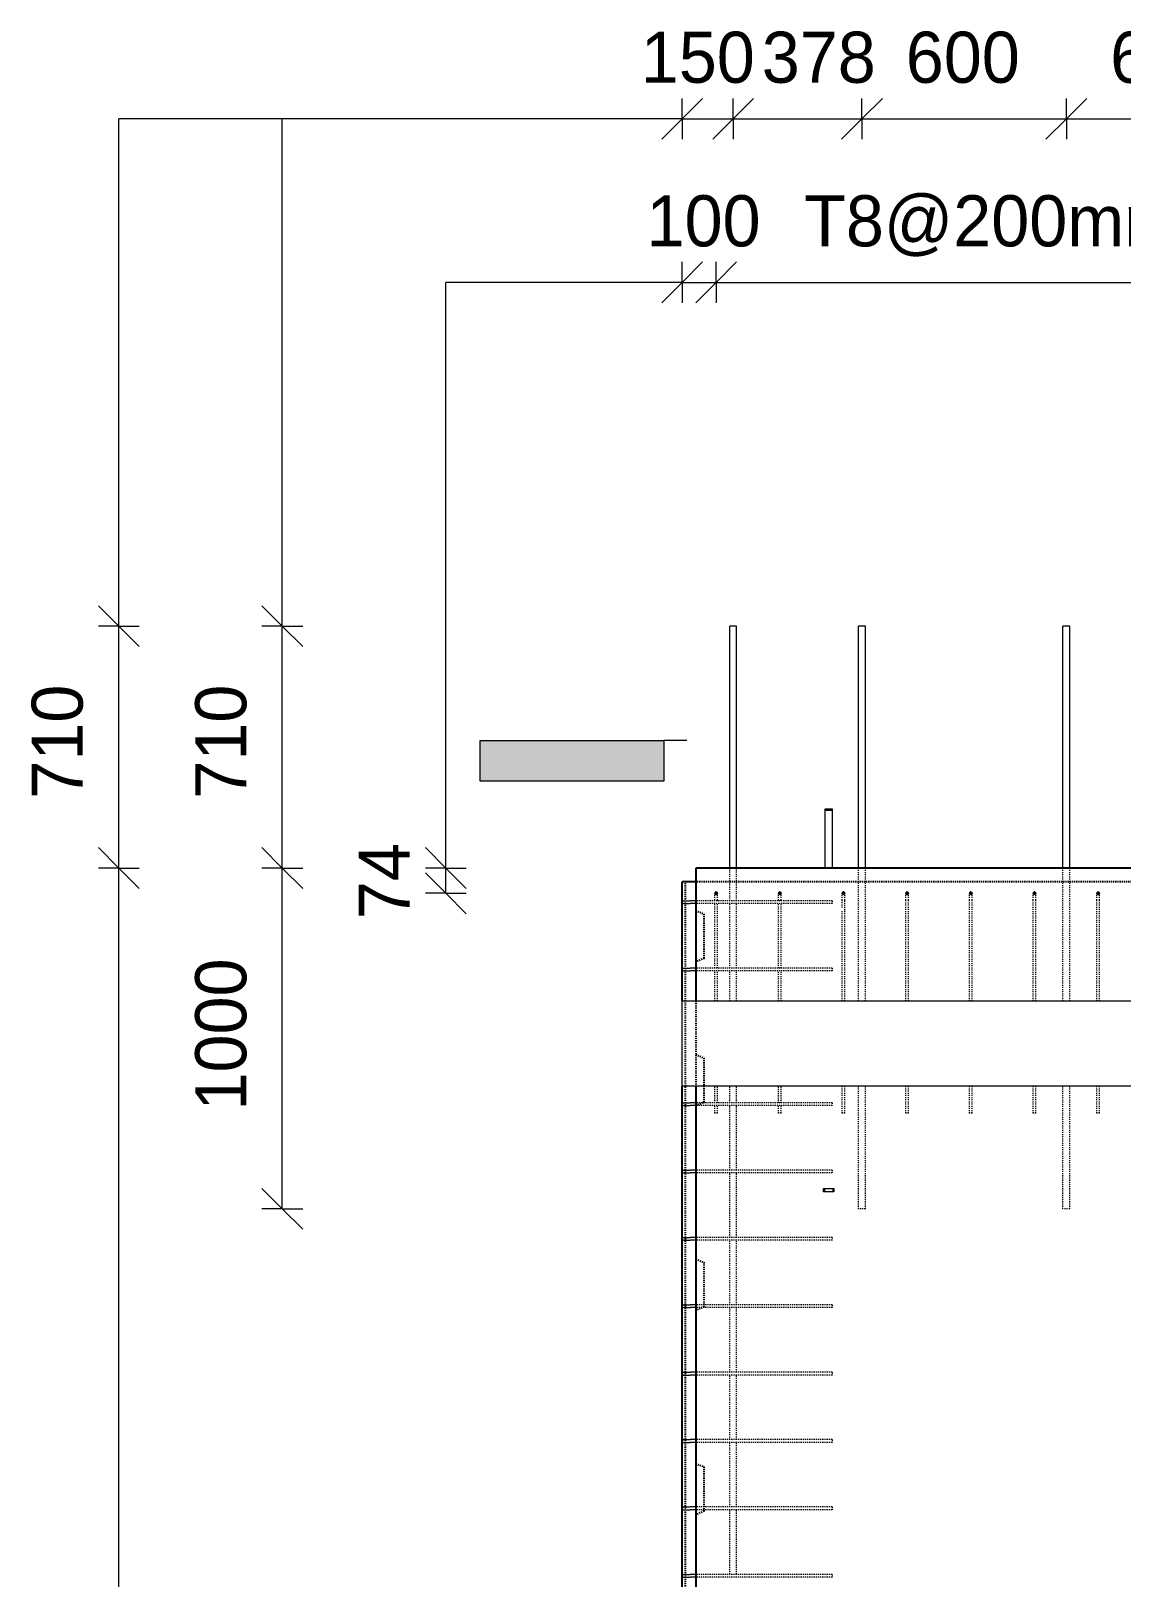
# Model space of a CAD drawing. Header units: millimetres. Extents: x 6587 to 23544, y -2694 to 13037.
# Drawn here: x 10427 to 13627, y 5619 to 10157 of the extents above; entities that cross this region are included whole.
import ezdxf

# ---------------------------------------------------------------- set-up
doc = ezdxf.new("R2010")
doc.units = ezdxf.units.MM
doc.linetypes.add('Dash', pattern=[6.36, 3.18, -3.18])
for name, color, linetype, lineweight in [('A-ANNO-DIMS', 211, 'Continuous', 9), ('A-ANNO-DIMS-60', 211, 'Continuous', 9), ('A-DETL-MBND', 5, 'Continuous', 18), ('A-GENM', 13, 'Continuous', 18), ('A-WALL', 113, 'Continuous', 25), ('A-WALL-HDLN', 110, 'Dash', 25), ('G-ANNO-SYMB', 111, 'Continuous', 9), ('S-BEAM', 12, 'Continuous', 18), ('S-RBAR', 171, 'Continuous', 18)]:
    doc.layers.add(name, color=color, linetype=linetype, lineweight=lineweight)
doc.styles.add('Nirmala UI Semilight', font='NirmalaS.ttf', dxfattribs={"height": 150})
doc.dimstyles.new('Arrow_Filled_-_2_5_NI_UI', dxfattribs={"dimscale": 304.8, "dimtxt": 157.104592, "dimasz": 0.393701, "dimexe": 0.19685, "dimexo": 0.0625, "dimgap": 0.19685, "dimtad": 1, "dimdec": 4, "dimzin": 0, "dimdsep": 46, "dimtxsty": 'Nirmala UI Semilight', "dimblk1": 'OBLIQUE', "dimblk2": 'OBLIQUE', "dimsah": 1, "dimcen": 0.09, "dimazin": 0, "dimtfac": 1, "dimtdec": 4, "dimtix": 1, "dimtmove": 2, "dimatfit": 3, "dimfxl": 0.19685, "dimfxlon": 1, "dimtvp": 1, "dimtolj": 1, "dimtzin": 0, "dimarcsym": 2})
doc.dimstyles.new('Arrow_Filled_-_2_5_NI_UI_1', dxfattribs={"dimscale": 304.8, "dimtxt": 157.104592, "dimasz": 0.393701, "dimexe": 0.19685, "dimexo": 0.0625, "dimgap": 0.19685, "dimtad": 1, "dimdec": 4, "dimzin": 0, "dimdsep": 46, "dimtxsty": 'Nirmala UI Semilight', "dimblk1": 'OBLIQUE', "dimblk2": 'OBLIQUE', "dimsah": 1, "dimcen": 0.09, "dimazin": 0, "dimtfac": 1, "dimtdec": 4, "dimtix": 1, "dimtmove": 0, "dimatfit": 3, "dimfxl": 0.19685, "dimfxlon": 1, "dimtvp": 1, "dimtolj": 1, "dimtzin": 0, "dimarcsym": 2})

# ---------------------------------------------------------------- blocks, each defined once
blk = doc.blocks.new('M_Rectangular Corbel - M_Rectangular Corbel-2189266-Elevation Front')
at = {"layer": 'S-BEAM'}
for p, q in [((12338.6, 7060), (12338.6, 7310)), ((12338.6, 7310), (14594.6, 7310)), ((14594.6, 7310), (14594.6, 7060)), ((14594.6, 7060), (12338.6, 7060))]:
    blk.add_line(p, q, dxfattribs=at)
blk = doc.blocks.new('RR spread anchor face based - RR-SA-10_0-300-1726847-Elevation Front')
at = {"layer": 'A-GENM'}
for p, q in [((14154.6, 7868.8), (14154.6, 7873.8)), ((14154.6, 7873.8), (14174.6, 7873.8)), ((14154.6, 7700), (14154.6, 7868.8)), ((14174.6, 7868.8), (14154.6, 7868.8)), ((14174.6, 7873.8), (14174.6, 7868.8)), ((14174.6, 7868.8), (14174.6, 7700))]:
    blk.add_line(p, q, dxfattribs=at)
blk = doc.blocks.new('RR spread anchor face based - RR-SA-2_5-200-1726821-Elevation Front')
at = {"layer": 'A-GENM'}
for p, q in [((14149.6, 6760), (14152.1, 6760)), ((14149.6, 6750), (14149.6, 6760)), ((14152.1, 6750), (14149.6, 6750)), ((14152.1, 6760), (14177.1, 6760)), ((14152.1, 6760), (14152.1, 6750)), ((14177.1, 6750), (14152.1, 6750)), ((14177.1, 6760), (14179.6, 6760)), ((14177.1, 6760), (14177.1, 6750)), ((14179.6, 6750), (14177.1, 6750)), ((14179.6, 6760), (14179.6, 6750))]:
    blk.add_line(p, q, dxfattribs=at)
blk = doc.blocks.new('DIMBLOCK10-Elevation Front')
at = {"layer": 'A-ANNO-DIMS-60'}
for p, q in [((12338.6, 9418.9), (12398.6, 9478.9)), ((12338.6, 9418.9), (12338.6, 9478.9)), ((12438.6, 9418.9), (12498.6, 9478.9)), ((12438.6, 9418.9), (12438.6, 9478.9)), ((12338.6, 9418.9), (12278.6, 9358.9)), ((12338.6, 9418.9), (12438.6, 9418.9)), ((12338.6, 9418.9), (12338.6, 9358.9)), ((12438.6, 9418.9), (12378.6, 9358.9)), ((12438.6, 9418.9), (12438.6, 9358.9))]:
    blk.add_line(p, q, dxfattribs=at)
at = {"layer": 'A-ANNO-DIMS-60', "color": 0, "insert": (12234.3, 9674.6), "char_height": 150, "width": 370.196, "attachment_point": 1, "line_spacing_factor": 1.142579, "style": 'Nirmala UI Semilight'}
blk.add_mtext('100', dxfattribs=at)
blk = doc.blocks.new('_Oblique')
at = {"color": 0, "linetype": 'ByBlock', "lineweight": -2}
blk.add_line((-0.5, -0.5), (0.5, 0.5), dxfattribs=at)
blk = doc.blocks.new('DIMBLOCK11-Elevation Front')
at = {"layer": 'A-ANNO-DIMS-60'}
for p, q in [((12438.6, 9418.9), (12498.6, 9478.9)), ((12438.6, 9418.9), (12438.6, 9478.9)), ((14494.6, 9418.9), (14554.6, 9478.9)), ((14494.6, 9418.9), (14494.6, 9478.9)), ((12438.6, 9418.9), (12378.6, 9358.9)), ((12438.6, 9418.9), (14494.6, 9418.9)), ((12438.6, 9418.9), (12438.6, 9358.9)), ((14494.6, 9418.9), (14434.6, 9358.9)), ((14494.6, 9418.9), (14494.6, 9358.9))]:
    blk.add_line(p, q, dxfattribs=at)
at = {"layer": 'A-ANNO-DIMS-60', "color": 0, "insert": (12696.8, 9674.6), "char_height": 150, "width": 1847.55, "attachment_point": 1, "line_spacing_factor": 1.142579, "style": 'Nirmala UI Semilight'}
blk.add_mtext('T8@200mm C/C', dxfattribs=at)
blk = doc.blocks.new('DIMBLOCK13-Elevation Front')
at = {"layer": 'A-ANNO-DIMS-60'}
for p, q in [((11644.9, 7700), (11584.9, 7760)), ((11644.9, 7700), (11584.9, 7700)), ((11644.9, 7626), (11584.9, 7686)), ((11644.9, 7626), (11644.9, 7700)), ((11644.9, 7700), (11704.9, 7640)), ((11644.9, 7700), (11704.9, 7700)), ((11644.9, 7626), (11584.9, 7626)), ((11644.9, 7626), (11704.9, 7566)), ((11644.9, 7626), (11704.9, 7626))]:
    blk.add_line(p, q, dxfattribs=at)
at = {"layer": 'A-ANNO-DIMS-60', "color": 0, "insert": (11389.2, 7550.2), "char_height": 150, "width": 270.791, "attachment_point": 1, "rotation": 90, "line_spacing_factor": 1.142579, "style": 'Nirmala UI Semilight'}
blk.add_mtext('74', dxfattribs=at)
blk = doc.blocks.new('DIMBLOCK14-Elevation Front')
at = {"layer": 'A-ANNO-DIMS-60'}
for p, q in [((12338.6, 9898.9), (12398.6, 9958.9)), ((12338.6, 9898.9), (12338.6, 9958.9)), ((12488.6, 9898.9), (12548.6, 9958.9)), ((12488.6, 9898.9), (12488.6, 9958.9)), ((12338.6, 9898.9), (12278.6, 9838.9)), ((12338.6, 9898.9), (12488.6, 9898.9)), ((12338.6, 9898.9), (12338.6, 9838.9)), ((12488.6, 9898.9), (12428.6, 9838.9)), ((12488.6, 9898.9), (12488.6, 9838.9))]:
    blk.add_line(p, q, dxfattribs=at)
at = {"layer": 'A-ANNO-DIMS-60', "color": 0, "insert": (12217.3, 10154.6), "char_height": 150, "width": 370.196, "attachment_point": 1, "line_spacing_factor": 1.142579, "style": 'Nirmala UI Semilight'}
blk.add_mtext('150', dxfattribs=at)
blk = doc.blocks.new('DIMBLOCK15-Elevation Front')
at = {"layer": 'A-ANNO-DIMS-60'}
for p, q in [((12488.6, 9898.9), (12548.6, 9958.9)), ((12488.6, 9898.9), (12488.6, 9958.9)), ((12866.6, 9898.9), (12926.6, 9958.9)), ((12866.6, 9898.9), (12866.6, 9958.9)), ((12488.6, 9898.9), (12428.6, 9838.9)), ((12488.6, 9898.9), (12866.6, 9898.9)), ((12488.6, 9898.9), (12488.6, 9838.9)), ((12866.6, 9898.9), (12806.6, 9838.9)), ((12866.6, 9898.9), (12866.6, 9838.9))]:
    blk.add_line(p, q, dxfattribs=at)
at = {"layer": 'A-ANNO-DIMS-60', "color": 0, "insert": (12572.4, 10154.6), "char_height": 150, "width": 404.473, "attachment_point": 1, "line_spacing_factor": 1.142579, "style": 'Nirmala UI Semilight'}
blk.add_mtext('378', dxfattribs=at)
blk = doc.blocks.new('DIMBLOCK16-Elevation Front')
at = {"layer": 'A-ANNO-DIMS-60'}
for p, q in [((12866.6, 9898.9), (12926.6, 9958.9)), ((12866.6, 9898.9), (12866.6, 9958.9)), ((13466.6, 9898.9), (13526.6, 9958.9)), ((13466.6, 9898.9), (13466.6, 9958.9)), ((12866.6, 9898.9), (12806.6, 9838.9)), ((12866.6, 9898.9), (13466.6, 9898.9)), ((12866.6, 9898.9), (12866.6, 9838.9)), ((13466.6, 9898.9), (13406.6, 9838.9)), ((13466.6, 9898.9), (13466.6, 9838.9))]:
    blk.add_line(p, q, dxfattribs=at)
at = {"layer": 'A-ANNO-DIMS-60', "color": 0, "insert": (12995.2, 10154.6), "char_height": 150, "width": 411.328, "attachment_point": 1, "line_spacing_factor": 1.142579, "style": 'Nirmala UI Semilight'}
blk.add_mtext('600', dxfattribs=at)
blk = doc.blocks.new('DIMBLOCK17-Elevation Front')
at = {"layer": 'A-ANNO-DIMS-60'}
for p, q in [((13466.6, 9898.9), (13526.6, 9958.9)), ((13466.6, 9898.9), (13466.6, 9958.9)), ((14066.6, 9898.9), (14126.6, 9958.9)), ((14066.6, 9898.9), (14066.6, 9958.9)), ((13466.6, 9898.9), (13406.6, 9838.9)), ((13466.6, 9898.9), (14066.6, 9898.9)), ((13466.6, 9898.9), (13466.6, 9838.9)), ((14066.6, 9898.9), (14006.6, 9838.9)), ((14066.6, 9898.9), (14066.6, 9838.9))]:
    blk.add_line(p, q, dxfattribs=at)
at = {"layer": 'A-ANNO-DIMS-60', "color": 0, "insert": (13595.2, 10154.6), "char_height": 150, "width": 411.328, "attachment_point": 1, "line_spacing_factor": 1.142579, "style": 'Nirmala UI Semilight'}
blk.add_mtext('600', dxfattribs=at)
blk = doc.blocks.new('DIMBLOCK20-Elevation Front')
at = {"layer": 'A-ANNO-DIMS-60'}
for p, q in [((11164.9, 7700), (11104.9, 7760)), ((11164.9, 7700), (11104.9, 7700)), ((11164.9, 6700), (11164.9, 7700)), ((11164.9, 7700), (11224.9, 7640)), ((11164.9, 7700), (11224.9, 7700)), ((11164.9, 6700), (11104.9, 6760)), ((11164.9, 6700), (11104.9, 6700)), ((11164.9, 6700), (11224.9, 6640)), ((11164.9, 6700), (11224.9, 6700))]:
    blk.add_line(p, q, dxfattribs=at)
at = {"layer": 'A-ANNO-DIMS-60', "color": 0, "insert": (10909.2, 6988.6), "char_height": 150, "width": 507.305, "attachment_point": 1, "rotation": 90, "line_spacing_factor": 1.142579, "style": 'Nirmala UI Semilight'}
blk.add_mtext('1000', dxfattribs=at)
blk = doc.blocks.new('DIMBLOCK21-Elevation Front')
at = {"layer": 'A-ANNO-DIMS-60'}
for p, q in [((11164.9, 8410), (11104.9, 8470)), ((11164.9, 8410), (11104.9, 8410)), ((11164.9, 7700), (11164.9, 8410)), ((11164.9, 8410), (11224.9, 8350)), ((11164.9, 8410), (11224.9, 8410)), ((11164.9, 7700), (11104.9, 7760)), ((11164.9, 7700), (11104.9, 7700)), ((11164.9, 7700), (11224.9, 7640)), ((11164.9, 7700), (11224.9, 7700))]:
    blk.add_line(p, q, dxfattribs=at)
at = {"layer": 'A-ANNO-DIMS-60', "color": 0, "insert": (10909.2, 7903.6), "char_height": 150, "width": 363.34, "attachment_point": 1, "rotation": 90, "line_spacing_factor": 1.142579, "style": 'Nirmala UI Semilight'}
blk.add_mtext('710', dxfattribs=at)
blk = doc.blocks.new('DIMBLOCK23-Elevation Front')
at = {"layer": 'A-ANNO-DIMS-60'}
for p, q in [((10684.9, 7700), (10624.9, 7760)), ((10684.9, 7700), (10624.9, 7700)), ((10684.9, -1365), (10684.9, 7700)), ((10684.9, 7700), (10744.9, 7640)), ((10684.9, 7700), (10744.9, 7700)), ((10684.9, -1365), (10624.9, -1305)), ((10684.9, -1365), (10624.9, -1365)), ((10684.9, -1365), (10744.9, -1425)), ((10684.9, -1365), (10744.9, -1365))]:
    blk.add_line(p, q, dxfattribs=at)
at = {"layer": 'A-ANNO-DIMS-60', "color": 0, "insert": (10429.2, 2939), "char_height": 150, "width": 548.438, "attachment_point": 1, "rotation": 90, "line_spacing_factor": 1.142579, "style": 'Nirmala UI Semilight'}
blk.add_mtext('9065', dxfattribs=at)
blk = doc.blocks.new('DIMBLOCK24-Elevation Front')
at = {"layer": 'A-ANNO-DIMS-60'}
for p, q in [((10684.9, 8410), (10624.9, 8470)), ((10684.9, 8410), (10624.9, 8410)), ((10684.9, 7700), (10684.9, 8410)), ((10684.9, 8410), (10744.9, 8350)), ((10684.9, 8410), (10744.9, 8410)), ((10684.9, 7700), (10624.9, 7760)), ((10684.9, 7700), (10624.9, 7700)), ((10684.9, 7700), (10744.9, 7640)), ((10684.9, 7700), (10744.9, 7700))]:
    blk.add_line(p, q, dxfattribs=at)
at = {"layer": 'A-ANNO-DIMS-60', "color": 0, "insert": (10429.2, 7903.6), "char_height": 150, "width": 363.34, "attachment_point": 1, "rotation": 90, "line_spacing_factor": 1.142579, "style": 'Nirmala UI Semilight'}
blk.add_mtext('710', dxfattribs=at)
blk = doc.blocks.new('Detail View - M_Section Tail - Filled Horizontal-14034-Elevation Front')
at = {"layer": 'G-ANNO-SYMB'}
blk.add_hatch(color=256, dxfattribs=at).paths.add_polyline_path([(12243.4, -525.2), (12243.4, -405.2), (11703.4, -405.2), (11703.4, -525.2)])
for p, q in [((11703.4, -525.2), (11703.4, -405.2)), ((11703.4, -405.2), (12243.4, -405.2)), ((12243.4, -405.2), (12243.4, -525.2)), ((12243.4, -525.2), (11703.4, -525.2))]:
    blk.add_line(p, q, dxfattribs=at)

msp = doc.modelspace()

# ---------------------------------------------------------------- hatches: boundary and pattern name
at = {"layer": 'S-RBAR'}
h = msp.add_hatch(color=256, dxfattribs=at)
edge = h.paths.add_edge_path()
edge.add_arc((12438.56541, 7626), 4, 0, 360)
for points in [[(12438.56541, 7622), (12442.56541, 7626), (12438.56541, 7630), (12434.56541, 7626)], [(12625.4745, 7622), (12629.4745, 7626), (12625.4745, 7630), (12621.4745, 7626)], [(12812.38359, 7622), (12816.38359, 7626), (12812.38359, 7630), (12808.38359, 7626)], [(12999.29268, 7622), (13003.29268, 7626), (12999.29268, 7630), (12995.29268, 7626)], [(13186.20178, 7622), (13190.20178, 7626), (13186.20178, 7630), (13182.20178, 7626)], [(13373.11087, 7622), (13377.11087, 7626), (13373.11087, 7630), (13369.11087, 7626)], [(13560.01996, 7622), (13564.01996, 7626), (13560.01996, 7630), (13556.01996, 7626)]]:
    msp.add_hatch(color=256, dxfattribs=at).paths.add_polyline_path(points)
h = msp.add_hatch(color=256, dxfattribs=at)
edge = h.paths.add_edge_path()
edge.add_arc((12625.4745, 7626), 4, 0, 360)
h = msp.add_hatch(color=256, dxfattribs=at)
edge = h.paths.add_edge_path()
edge.add_arc((12812.38359, 7626), 4, 0, 360)
h = msp.add_hatch(color=256, dxfattribs=at)
edge = h.paths.add_edge_path()
edge.add_arc((12999.29268, 7626), 4, 0, 360)
h = msp.add_hatch(color=256, dxfattribs=at)
edge = h.paths.add_edge_path()
edge.add_arc((13186.20178, 7626), 4, 0, 360)
h = msp.add_hatch(color=256, dxfattribs=at)
edge = h.paths.add_edge_path()
edge.add_arc((13373.11087, 7626), 4, 0, 360)
h = msp.add_hatch(color=256, dxfattribs=at)
edge = h.paths.add_edge_path()
edge.add_arc((13560.01996, 7626), 4, 0, 360)

# ---------------------------------------------------------------- linework, layer by layer
at = {"layer": 'A-DETL-MBND'}
for p, q in [((10684.92489, 8410), (10684.92489, 9898.91287)), ((12338.56541, 9898.91287), (10684.92489, 9898.91287)), ((11164.92489, 8410), (11164.92489, 9898.91287)), ((11644.92489, 7700), (11644.92489, 9418.91287)), ((12338.56541, 9418.91287), (11644.92489, 9418.91287))]:
    msp.add_line(p, q, dxfattribs=at)
at = {"layer": 'A-WALL'}
for p, q in [((14554.56541, 7700), (12378.56745, 7700)), ((12378.56745, 7700), (12378.56745, 7310)), ((12338.56541, 7600.38007), (12338.56541, 7660)), ((12378.56745, 7660), (12338.56541, 7660)), ((12338.56541, 7402.71341), (12338.56541, 7599.61993)), ((12338.56541, 7310), (12338.56541, 7401.95326)), ((12338.56541, 7007.38007), (12338.56541, 7060)), ((12378.56745, 7060), (12378.56745, -1395)), ((12338.56541, 6809.71341), (12338.56541, 7006.61993)), ((12338.56541, 6612.04674), (12338.56541, 6808.95326)), ((12338.56541, 6414.38007), (12338.56541, 6611.28659)), ((12338.56541, 6216.71341), (12338.56541, 6413.61993)), ((12338.56541, 6019.04674), (12338.56541, 6215.95326)), ((12338.56541, 5821.38007), (12338.56541, 6018.28659)), ((12338.56541, 5623.71341), (12338.56541, 5820.61993)), ((12338.56541, 5426.04674), (12338.56541, 5622.95326))]:
    msp.add_line(p, q, dxfattribs=at)
at = {"layer": 'A-WALL-HDLN'}
for p, q in [((12348.56799, 3690.33135), (12348.56799, 7660)), ((14554.56541, 7660), (12378.56745, 7660)), ((12378.56541, 7575), (12403.56541, 7565)), ((12403.56541, 7435), (12403.56541, 7565)), ((12403.56541, 7435), (12378.56541, 7425)), ((12378.56745, 7309.95039), (12378.56745, 7060.04961)), ((12378.56541, 7152.50781), (12403.56541, 7142.50781)), ((12403.56541, 7012.50781), (12403.56541, 7142.50781)), ((12379.67186, 7002.95039), (12378.56541, 7002.50781)), ((12399.67186, 7010.95039), (12379.9199, 7003.04961)), ((12403.56541, 7012.50781), (12399.9199, 7011.04961)), ((12378.56541, 6552.50781), (12403.56541, 6542.50781)), ((12403.56541, 6412.50781), (12403.56541, 6542.50781)), ((12397.17186, 6409.95039), (12378.56541, 6402.50781)), ((12403.56541, 6412.50781), (12397.4199, 6410.04961)), ((12378.56541, 5952.50781), (12403.56541, 5942.50781)), ((12403.56541, 5812.50781), (12403.56541, 5942.50781)), ((12403.56541, 5812.50781), (12378.56541, 5802.50781))]:
    msp.add_line(p, q, dxfattribs=at)
at = {"layer": 'G-ANNO-SYMB'}
msp.add_line((12352.57087, 8074.81652), (12285.36984, 8074.81652), dxfattribs=at)
at = {"layer": 'S-RBAR'}
for p, q in [((12498.56541, 8410), (12478.56541, 8410)), ((12478.56541, 7700), (12478.56541, 8410)), ((12498.56541, 7700), (12498.56541, 8410)), ((12876.56541, 8410), (12856.56541, 8410)), ((12856.56541, 7700), (12856.56541, 8410)), ((12876.56541, 7700), (12876.56541, 8410)), ((13476.56541, 8410), (13456.56541, 8410)), ((13456.56541, 7700), (13456.56541, 8410)), ((13476.56541, 7700), (13476.56541, 8410)), ((12438.56541, 7630), (12434.56541, 7626)), ((12434.56541, 7626), (12438.56541, 7622)), ((12442.56541, 7626), (12438.56541, 7630)), ((12438.56541, 7622), (12442.56541, 7626)), ((12625.4745, 7630), (12621.4745, 7626)), ((12621.4745, 7626), (12625.4745, 7622)), ((12629.4745, 7626), (12625.4745, 7630)), ((12625.4745, 7622), (12629.4745, 7626)), ((12812.38359, 7630), (12808.38359, 7626)), ((12808.38359, 7626), (12812.38359, 7622)), ((12816.38359, 7626), (12812.38359, 7630)), ((12812.38359, 7622), (12816.38359, 7626)), ((12999.29268, 7630), (12995.29268, 7626)), ((12995.29268, 7626), (12999.29268, 7622)), ((13003.29268, 7626), (12999.29268, 7630)), ((12999.29268, 7622), (13003.29268, 7626)), ((13186.20178, 7630), (13182.20178, 7626)), ((13182.20178, 7626), (13186.20178, 7622)), ((13190.20178, 7626), (13186.20178, 7630)), ((13186.20178, 7622), (13190.20178, 7626)), ((13373.11087, 7630), (13369.11087, 7626)), ((13369.11087, 7626), (13373.11087, 7622)), ((13377.11087, 7626), (13373.11087, 7630)), ((13373.11087, 7622), (13377.11087, 7626)), ((13560.01996, 7630), (13556.01996, 7626)), ((13556.01996, 7626), (13560.01996, 7622)), ((13564.01996, 7626), (13560.01996, 7630)), ((13560.01996, 7622), (13564.01996, 7626)), ((12342.56541, 7604), (12362.56541, 7604)), ((12342.56541, 7596), (12362.56541, 7596)), ((12378.56745, 7604), (12362.56541, 7604)), ((12378.56745, 7596), (12362.56541, 7596)), ((12342.56541, 7406.33333), (12362.56541, 7406.33333)), ((12342.56541, 7398.33333), (12362.56541, 7398.33333)), ((12378.56745, 7406.33333), (12362.56541, 7406.33333)), ((12378.56745, 7398.33333), (12362.56541, 7398.33333)), ((12342.56541, 7011), (12362.56541, 7011)), ((12342.56541, 7003), (12362.56541, 7003)), ((12378.56745, 7011), (12362.56541, 7011)), ((12378.56745, 7003), (12362.56541, 7003)), ((12342.56541, 6813.33333), (12362.56541, 6813.33333)), ((12378.56745, 6813.33333), (12362.56541, 6813.33333)), ((12342.56541, 6805.33333), (12362.56541, 6805.33333)), ((12378.56745, 6805.33333), (12362.56541, 6805.33333)), ((12342.56541, 6615.66667), (12362.56541, 6615.66667)), ((12342.56541, 6607.66667), (12362.56541, 6607.66667)), ((12378.56745, 6615.66667), (12362.56541, 6615.66667)), ((12378.56745, 6607.66667), (12362.56541, 6607.66667)), ((12342.56541, 6418), (12362.56541, 6418)), ((12342.56541, 6410), (12362.56541, 6410)), ((12378.56745, 6418), (12362.56541, 6418)), ((12378.56745, 6410), (12362.56541, 6410)), ((12342.56541, 6220.33333), (12362.56541, 6220.33333)), ((12378.56745, 6220.33333), (12362.56541, 6220.33333)), ((12342.56541, 6212.33333), (12362.56541, 6212.33333)), ((12378.56745, 6212.33333), (12362.56541, 6212.33333)), ((12342.56541, 6022.66667), (12362.56541, 6022.66667)), ((12342.56541, 6014.66667), (12362.56541, 6014.66667)), ((12378.56745, 6022.66667), (12362.56541, 6022.66667)), ((12378.56745, 6014.66667), (12362.56541, 6014.66667)), ((12342.56541, 5825), (12362.56541, 5825)), ((12342.56541, 5817), (12362.56541, 5817)), ((12378.56745, 5825), (12362.56541, 5825)), ((12378.56745, 5817), (12362.56541, 5817)), ((12342.56541, 5627.33333), (12362.56541, 5627.33333)), ((12378.56745, 5627.33333), (12362.56541, 5627.33333)), ((12342.56541, 5619.33333), (12362.56541, 5619.33333)), ((12378.56745, 5619.33333), (12362.56541, 5619.33333))]:
    msp.add_line(p, q, dxfattribs=at)
at = {"layer": 'S-RBAR', "linetype": 'Dash'}
for p, q in [((12478.56541, 7604), (12478.56541, 7699.95039)), ((12498.56541, 7604), (12498.56541, 7699.95039)), ((12856.56541, 7310), (12856.56541, 7699.95039)), ((12876.56541, 7310), (12876.56541, 7699.95039)), ((13456.56541, 7310), (13456.56541, 7699.95039)), ((13476.56541, 7310), (13476.56541, 7699.95039)), ((12434.56541, 7606), (12434.56541, 7626)), ((12442.56541, 7606), (12442.56541, 7626)), ((12621.4745, 7606), (12621.4745, 7626)), ((12629.4745, 7606), (12629.4745, 7626)), ((12808.38359, 7606), (12808.38359, 7626)), ((12816.38359, 7606), (12816.38359, 7626)), ((12995.29268, 7606), (12995.29268, 7626)), ((13003.29268, 7606), (13003.29268, 7626)), ((13182.20178, 7606), (13182.20178, 7626)), ((13190.20178, 7606), (13190.20178, 7626)), ((13369.11087, 7606), (13369.11087, 7626)), ((13377.11087, 7606), (13377.11087, 7626)), ((13556.01996, 7606), (13556.01996, 7626)), ((13564.01996, 7606), (13564.01996, 7626)), ((12778.56745, 7604), (12378.61706, 7604)), ((12778.56745, 7596), (12378.61706, 7596)), ((12434.56541, 7604), (12434.56541, 7606)), ((12434.56541, 7406.33333), (12434.56541, 7596)), ((12442.56541, 7604), (12442.56541, 7606)), ((12442.56541, 7406.33333), (12442.56541, 7596)), ((12478.56541, 7406.33333), (12478.56541, 7596)), ((12498.56541, 7406.33333), (12498.56541, 7596)), ((12621.4745, 7604), (12621.4745, 7606)), ((12621.4745, 7406.33333), (12621.4745, 7596)), ((12629.4745, 7604), (12629.4745, 7606)), ((12629.4745, 7406.33333), (12629.4745, 7596)), ((12778.56745, 7604), (12778.56745, 7596)), ((12808.38359, 7584.01866), (12808.38359, 7606)), ((12816.38359, 7576.01866), (12816.38359, 7606)), ((12995.29268, 7310), (12995.29268, 7606)), ((13003.29268, 7310), (13003.29268, 7606)), ((13182.20178, 7310), (13182.20178, 7606)), ((13190.20178, 7310), (13190.20178, 7606)), ((13369.11087, 7310), (13369.11087, 7606)), ((13377.11087, 7310), (13377.11087, 7606)), ((13556.01996, 7310), (13556.01996, 7606)), ((13564.01996, 7310), (13564.01996, 7606)), ((12808.38359, 7310), (12808.38359, 7573.83684)), ((12816.38359, 7310), (12816.38359, 7573.83684)), ((12778.56745, 7406.33333), (12378.61706, 7406.33333)), ((12778.56745, 7398.33333), (12378.61706, 7398.33333)), ((12434.56541, 7310), (12434.56541, 7398.33333)), ((12442.56541, 7310), (12442.56541, 7398.33333)), ((12478.56541, 7310), (12478.56541, 7398.33333)), ((12498.56541, 7310), (12498.56541, 7398.33333)), ((12621.4745, 7310), (12621.4745, 7398.33333)), ((12629.4745, 7310), (12629.4745, 7398.33333)), ((12778.56745, 7406.33333), (12778.56745, 7398.33333)), ((12434.56541, 7011), (12434.56541, 7060)), ((12442.56541, 7011), (12442.56541, 7060)), ((12478.56541, 7011), (12478.56541, 7060)), ((12498.56541, 7011), (12498.56541, 7060)), ((12621.4745, 7011), (12621.4745, 7060)), ((12629.4745, 7011), (12629.4745, 7060)), ((12808.38359, 6980.31382), (12808.38359, 7060)), ((12816.38359, 6980.31382), (12816.38359, 7060)), ((12856.56541, 6700), (12856.56541, 7060)), ((12876.56541, 6700), (12876.56541, 7060)), ((12995.29268, 6980.31382), (12995.29268, 7060)), ((13003.29268, 6980.31382), (13003.29268, 7060)), ((13182.20178, 6980.31382), (13182.20178, 7060)), ((13190.20178, 6980.31382), (13190.20178, 7060)), ((13369.11087, 6980.31382), (13369.11087, 7060)), ((13377.11087, 6980.31382), (13377.11087, 7060)), ((13456.56541, 6700), (13456.56541, 7060)), ((13476.56541, 6700), (13476.56541, 7060)), ((13556.01996, 6980.31382), (13556.01996, 7060)), ((13564.01996, 6980.31382), (13564.01996, 7060)), ((12778.56745, 7011), (12378.61706, 7011)), ((12778.56745, 7003), (12378.61706, 7003)), ((12434.56541, 6980.31382), (12434.56541, 7003)), ((12442.56541, 6980.31382), (12442.56541, 7003)), ((12478.56541, 6813.33333), (12478.56541, 7003)), ((12498.56541, 6813.33333), (12498.56541, 7003)), ((12621.4745, 6980.31382), (12621.4745, 7003)), ((12629.4745, 6980.31382), (12629.4745, 7003)), ((12778.56745, 7011), (12778.56745, 7003)), ((12442.56541, 6980.31382), (12434.56541, 6980.31382)), ((12629.4745, 6980.31382), (12621.4745, 6980.31382)), ((12816.38359, 6980.31382), (12808.38359, 6980.31382)), ((13003.29268, 6980.31382), (12995.29268, 6980.31382)), ((13190.20178, 6980.31382), (13182.20178, 6980.31382)), ((13377.11087, 6980.31382), (13369.11087, 6980.31382)), ((13564.01996, 6980.31382), (13556.01996, 6980.31382)), ((12778.56745, 6813.33333), (12378.61706, 6813.33333)), ((12778.56745, 6813.33333), (12778.56745, 6805.33333)), ((12778.56745, 6805.33333), (12378.61706, 6805.33333)), ((12478.56541, 6615.66667), (12478.56541, 6805.33333)), ((12498.56541, 6615.66667), (12498.56541, 6805.33333)), ((12876.56541, 6700), (12856.56541, 6700)), ((13476.56541, 6700), (13456.56541, 6700)), ((12778.56745, 6615.66667), (12378.61706, 6615.66667)), ((12778.56745, 6607.66667), (12378.61706, 6607.66667)), ((12478.56541, 6418), (12478.56541, 6607.66667)), ((12498.56541, 6418), (12498.56541, 6607.66667)), ((12778.56745, 6615.66667), (12778.56745, 6607.66667)), ((12778.56745, 6418), (12378.61706, 6418)), ((12778.56745, 6410), (12378.61706, 6410)), ((12478.56541, 6220.33333), (12478.56541, 6410)), ((12498.56541, 6220.33333), (12498.56541, 6410)), ((12778.56745, 6418), (12778.56745, 6410)), ((12778.56745, 6220.33333), (12378.61706, 6220.33333)), ((12778.56745, 6220.33333), (12778.56745, 6212.33333)), ((12778.56745, 6212.33333), (12378.61706, 6212.33333)), ((12478.56541, 6022.66667), (12478.56541, 6212.33333)), ((12498.56541, 6022.66667), (12498.56541, 6212.33333)), ((12778.56745, 6022.66667), (12378.61706, 6022.66667)), ((12778.56745, 6014.66667), (12378.61706, 6014.66667)), ((12478.56541, 5825), (12478.56541, 6014.66667)), ((12498.56541, 5825), (12498.56541, 6014.66667)), ((12778.56745, 6022.66667), (12778.56745, 6014.66667)), ((12778.56745, 5825), (12378.61706, 5825)), ((12778.56745, 5817), (12378.61706, 5817)), ((12478.56541, 5627.33333), (12478.56541, 5817)), ((12498.56541, 5627.33333), (12498.56541, 5817)), ((12778.56745, 5825), (12778.56745, 5817)), ((12778.56745, 5627.33333), (12378.61706, 5627.33333)), ((12778.56745, 5627.33333), (12778.56745, 5619.33333)), ((12778.56745, 5619.33333), (12378.61706, 5619.33333))]:
    msp.add_line(p, q, dxfattribs=at)
at = {"layer": 'S-RBAR'}
for centre in [(12438.56541, 7626), (12625.4745, 7626), (12812.38359, 7626), (12999.29268, 7626), (13186.20178, 7626), (13373.11087, 7626), (13560.01996, 7626)]:
    msp.add_circle(centre, 4, dxfattribs=at)
at = {"layer": 'S-RBAR', "linetype": 'Dash'}
for centre in [(12438.56541, 7626), (12625.4745, 7626), (12812.38359, 7626), (12999.29268, 7626), (13186.20178, 7626), (13373.11087, 7626), (13560.01996, 7626)]:
    msp.add_arc(centre, 4, 360, 180, dxfattribs=at)
at = {"layer": 'S-RBAR'}
for centre in [(12342.56541, 7600), (12342.56541, 7402.33333), (12342.56541, 7007), (12342.56541, 6809.33333), (12342.56541, 6611.66667), (12342.56541, 6414), (12342.56541, 6216.33333), (12342.56541, 6018.66667), (12342.56541, 5821), (12342.56541, 5623.33333)]:
    msp.add_arc(centre, 4, 90, 270, dxfattribs=at)

# ---------------------------------------------------------------- block references
at = {"layer": 'A-GENM'}
for name, p in [('RR spread anchor face based - RR-SA-10_0-300-1726847-Elevation Front', (-1396, 0)), ('RR spread anchor face based - RR-SA-2_5-200-1726821-Elevation Front', (-1396.00204, 0))]:
    msp.add_blockref(name, p, dxfattribs=at)
at = {"layer": 'G-ANNO-SYMB'}
msp.add_blockref('Detail View - M_Section Tail - Filled Horizontal-14034-Elevation Front', (41.98409, 8480), dxfattribs=at)
at = {"layer": 'S-BEAM'}
msp.add_blockref('M_Rectangular Corbel - M_Rectangular Corbel-2189266-Elevation Front', (0, 0), dxfattribs=at)

# ---------------------------------------------------------------- dimensions: what is measured, and where the dimension line sits
at = {"layer": 'A-ANNO-DIMS'}
for base, p1, p2, override, picture, middle in [((12488.56541, 9898.91287), (12338.56541, 9838.91287), (12488.56541, 9838.91287), {"dimpost": '<>', "dimfxl": 150}, 'DIMBLOCK14-Elevation Front', (12402.4352, 10054.61602)), ((12866.56541, 9898.91287), (12488.56541, 9838.91287), (12866.56541, 9838.91287), {"dimpost": '<>', "dimfxl": 378}, 'DIMBLOCK15-Elevation Front', (12774.637, 10054.61602))]:
    dim = msp.add_linear_dim(base=base, p1=p1, p2=p2, dimstyle='Arrow_Filled_-_2_5_NI_UI', override=override, dxfattribs=at)
    dim.commit()
    dim.dimension.update_dxf_attribs({"geometry": picture, "text_midpoint": middle, "dimtype": 160})
for base, p1, p2, override, picture, middle in [((13466.56541, 9898.91287), (12866.56541, 9838.91287), (13466.56541, 9838.91287), {"dimpost": '<>', "dimfxl": 600}, 'DIMBLOCK16-Elevation Front', (13166.56541, 10036.47563)), ((14066.56541, 9898.91287), (13466.56541, 9838.91287), (14066.56541, 9838.91287), {"dimpost": '<>', "dimfxl": 600}, 'DIMBLOCK17-Elevation Front', (13766.56541, 10036.47563)), ((12438.56541, 9418.91287), (12338.56541, 9358.91287), (12438.56541, 9358.91287), {"dimpost": '<>', "dimfxl": 100}, 'DIMBLOCK10-Elevation Front', (12388.56541, 9556.84174))]:
    dim = msp.add_linear_dim(base=base, p1=p1, p2=p2, dimstyle='Arrow_Filled_-_2_5_NI_UI_1', override=override, dxfattribs=at)
    dim.commit()
    dim.dimension.update_dxf_attribs({"geometry": picture, "text_midpoint": middle})
dim = msp.add_linear_dim(base=(14494.56541, 9418.91287), p1=(12438.56541, 9358.91287), p2=(14494.56541, 9358.91287), text='T8@200mm C/C', dimstyle='Arrow_Filled_-_2_5_NI_UI_1', override={"dimpost": '<>', "dimfxl": 2056}, dxfattribs=at)
dim.commit()
dim.dimension.update_dxf_attribs({"geometry": 'DIMBLOCK11-Elevation Front', "text_midpoint": (13466.56541, 9567.6158)})
for base, p1, p2, override, picture, middle in [((10684.92489, 8410), (10744.92489, 7700), (10744.92489, 8410), {"dimpost": '<>', "dimfxl": 710}, 'DIMBLOCK24-Elevation Front', (10546.99602, 8055)), ((11164.92489, 8410), (11224.92489, 7700), (11224.92489, 8410), {"dimpost": '<>', "dimfxl": 710}, 'DIMBLOCK21-Elevation Front', (11026.99602, 8055)), ((11644.92489, 7700), (11704.92489, 7626), (11704.92489, 7700), {"dimpost": '<>', "dimfxl": 74}, 'DIMBLOCK13-Elevation Front', (11509.92489, 7663)), ((10684.92489, 7700), (10744.92489, -1365), (10744.92489, 7700), {"dimpost": '<>', "dimfxl": 9065}, 'DIMBLOCK23-Elevation Front', (10547.36213, 3167.5)), ((11164.92489, 7700), (11224.92489, 6700), (11224.92489, 7700), {"dimpost": '<>', "dimfxl": 1000}, 'DIMBLOCK20-Elevation Front', (11026.99602, 7200))]:
    dim = msp.add_linear_dim(base=base, p1=p1, p2=p2, angle=90, dimstyle='Arrow_Filled_-_2_5_NI_UI_1', override=override, dxfattribs=at)
    dim.commit()
    dim.dimension.update_dxf_attribs({"geometry": picture, "text_midpoint": middle})

doc.saveas('drawing.dxf')
